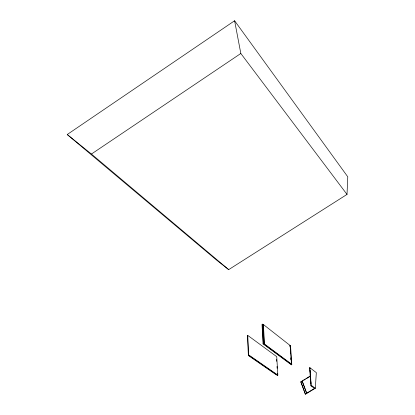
<?xml version="1.0" encoding="UTF-8"?>
<svg xmlns="http://www.w3.org/2000/svg" width="415" height="415" viewBox="0 0 415 415"><rect width="100%" height="100%" fill="white"/><g stroke="black" fill="none" stroke-linecap="round" stroke-linejoin="round"><path stroke-width="0.62" d="M347.013 194.417L347.775 176.806L234.605 20.75L67.225 134.522L216.915 260.381L228.686 269.631L347.013 194.417L240.825 53.478L234.605 20.75M305.274 394.167L306.695 393.311L302.213 381.053L300.818 381.899L305.399 394.25L315.327 388.243L316.323 372.639L309.891 367.706L309.611 367.877L310.908 385.416L311.504 385.846L311.219 386.023M67.225 134.522L91.425 154.038L240.825 53.478M263.089 324.738L262.337 324.151L262.015 324.348L263.063 343.859L291.491 364.899L291.792 364.712L290.573 346.266L289.909 345.747L290.21 345.565L263.406 324.54L263.089 324.738L264.148 344.222L264.469 344.019L263.406 324.54M247.755 335.403L247.439 335.6L248.352 355.084L277.542 375.285L277.843 375.103L276.743 356.677L247.755 335.403L248.673 354.887L277.843 375.103M263.063 343.859L263.39 343.656L262.337 324.151M248.352 355.084L248.673 354.887M249.451 355.427L248.808 355.821L276.556 374.994L276.857 374.812M290.272 346.452L290.573 346.266M291.128 364.22L291.434 364.033L290.21 345.565M306.695 393.311L302.094 380.965L310.695 375.741M300.818 381.899L302.587 380.986M303.681 380.316L305.331 379.315M306.431 378.646L310.275 376.312M310.908 385.416L311.193 385.245L309.891 367.706M311.266 385.675L310.98 385.851L314.762 388.585M306.576 393.228L315.094 388.072M311.193 385.245L315.327 388.243M264.469 344.019L291.434 364.033M263.39 343.656L291.792 364.712M309.611 367.877L310.202 368.333M91.425 154.038L228.686 269.631M300.937 381.987L305.186 393.664M310.057 370.382L310.197 372.26M310.477 376.016L310.612 377.889M310.892 381.644L311.032 383.522M289.909 345.747L289.992 347.023M290.287 351.479L290.412 353.393M290.708 357.849L290.832 359.764M276.592 359.406L276.706 361.309M277.013 366.393L277.127 368.297M277.428 373.381L277.542 375.285"/></g></svg>
